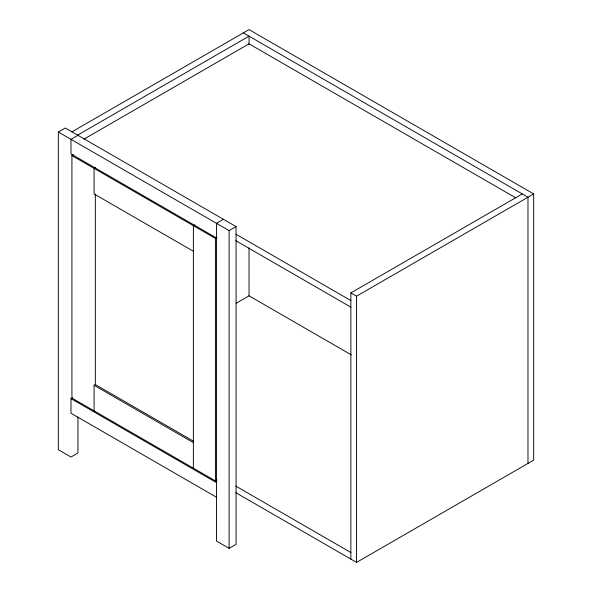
<?xml version="1.0" encoding="UTF-8"?>
<svg xmlns="http://www.w3.org/2000/svg" width="592" height="592" viewBox="0 0 592 592"><rect width="100%" height="100%" fill="white"/><g stroke="black" fill="none" stroke-linecap="round" stroke-linejoin="round"><path stroke-width="0.89" d="M77.944 417.012L77.944 453.028L70.981 457.046L58.334 449.742L58.334 132.031L65.29 128.013L236.067 226.618L236.067 544.322L229.111 548.34L216.465 541.036L216.465 223.325L223.421 219.314M71.928 131.853L249.032 29.6L533.666 193.932L533.666 460.147L356.562 562.4L235.823 492.692M77.626 135.139L249.032 36.171L249.032 44.496M77.944 135.316L70.981 139.335L70.981 153.942L216.465 237.932M84.034 139.105L249.032 43.845L515.891 197.906M217.057 480.075L215.51 480.963L71.928 398.068L71.928 155.585L73.475 154.697M95.615 167.477L94.069 168.365L94.069 193.932L193.377 251.267M194.923 224.812L193.377 225.7L193.377 468.183M71.928 155.585L215.51 238.48L217.057 237.592M58.334 132.031L229.111 230.628L236.067 226.618M216.465 497.213L70.981 413.223L70.981 398.616L72.527 397.728M94.069 410.848L94.069 385.288L95.615 384.393M236.223 303.215L249.032 295.822L351.3 354.86M350.871 559.114L350.871 292.892L522.285 193.932M350.871 292.892L356.562 296.178L533.666 193.932M243.342 32.886L527.975 197.217L527.975 463.44M235.823 234.136L350.871 300.566M235.823 240.715L350.871 307.137M193.836 441.425L95.334 384.556L95.334 194.124M94.069 385.288L193.377 442.624M235.823 486.113L350.871 552.543M70.981 398.616L216.465 482.606M356.562 296.178L356.562 562.4M249.032 247.856L249.032 295.919M229.111 230.628L229.111 548.34M215.51 238.48L215.51 480.963"/></g></svg>
